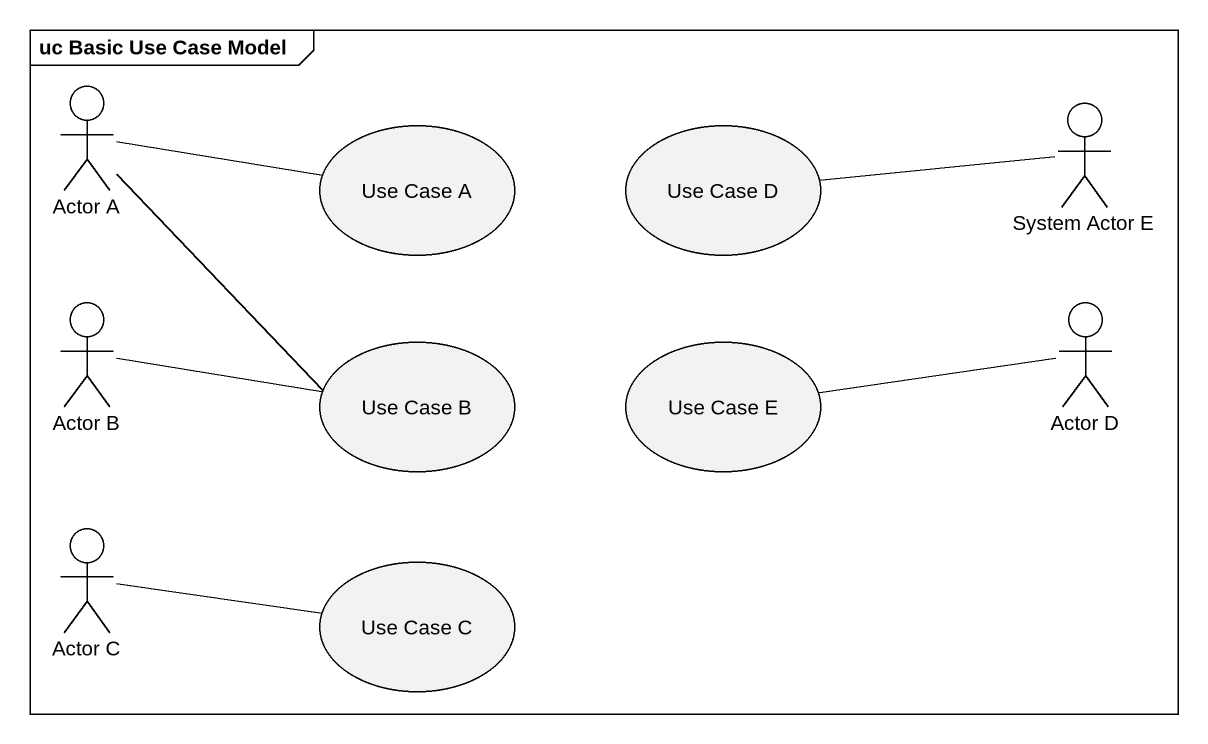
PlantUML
@startuml
mainframe uc Basic Use Case Model
actor "Actor A" as Actor_A
actor "System Actor E" as System_Actor_E
usecase "Use Case A" as Use_Case_A
usecase "Use Case D" as Use_Case_D
actor "Actor B" as Actor_B
usecase "Use Case B" as Use_Case_B
usecase "Use Case E" as Use_Case_E
actor "Actor D" as Actor_D
actor "Actor C" as Actor_C
usecase "Use Case C" as Use_Case_C
Actor_A -right- Use_Case_A
Actor_A -- Use_Case_B
System_Actor_E -left- Use_Case_D
Actor_B -right- Use_Case_B
Actor_D -left- Use_Case_E
Actor_C -right- Use_Case_C
@enduml
